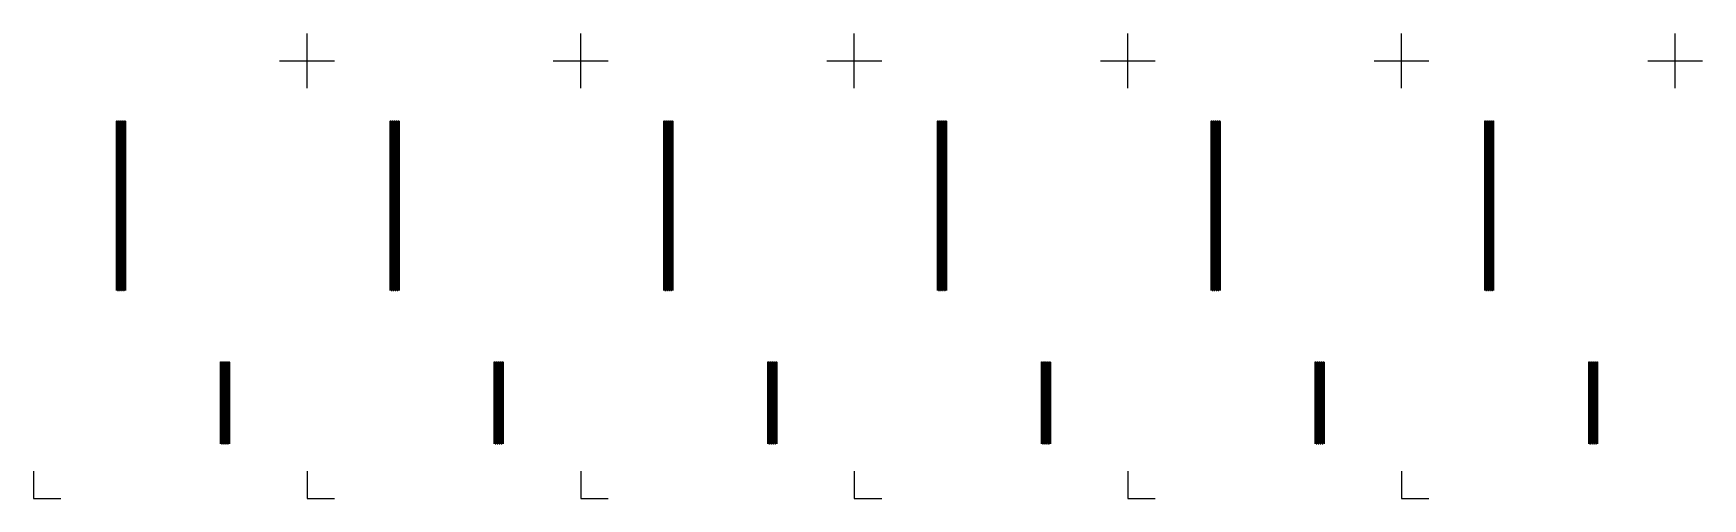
# Model space of a CAD drawing. Header units: inches. Extents: x 0 to 30.5, y 0 to 8.5.
import ezdxf

# ---------------------------------------------------------------- set-up
doc = ezdxf.new("R2010")
doc.units = ezdxf.units.IN
doc.header["$MEASUREMENT"] = 0

msp = doc.modelspace()

# ---------------------------------------------------------------- linework, layer by layer
for p, q in [((5, 7.5), (5, 8.5)), ((10, 7.5), (10, 8.5)), ((15, 7.5), (15, 8.5)), ((20, 7.5), (20, 8.5)), ((25, 7.5), (25, 8.5)), ((30, 7.5), (30, 8.5)), ((4.5, 8), (5.5, 8)), ((9.5, 8), (10.5, 8)), ((14.5, 8), (15.5, 8)), ((19.5, 8), (20.5, 8)), ((24.5, 8), (25.5, 8)), ((29.5, 8), (30.5, 8))]:
    msp.add_line(p, q)
at = {"color": 1, "linetype": 'Continuous'}
for points in [[(1.518, 3.8), (1.518, 6.891, -0.414214), (1.527, 6.9), (1.527, 6.9, -0.414214), (1.536, 6.891), (1.536, 3.809, 0.414214), (1.545, 3.8), (1.545, 3.8, 0.414214), (1.555, 3.809), (1.555, 6.891, -0.414214), (1.564, 6.9), (1.564, 6.9, -0.414214), (1.573, 6.891), (1.573, 3.809, 0.414214), (1.582, 3.8), (1.582, 3.8, 0.414214), (1.591, 3.809), (1.591, 6.891, -0.414214), (1.6, 6.9), (1.6, 6.9, -0.414214), (1.609, 6.891), (1.609, 3.809, 0.414214), (1.618, 3.8), (1.618, 3.8, 0.414214), (1.627, 3.809), (1.627, 6.891, -0.414214), (1.636, 6.9), (1.636, 6.9, -0.414214), (1.645, 6.891), (1.645, 3.809, 0.414214), (1.655, 3.8), (1.655, 3.8, 0.414214), (1.664, 3.809), (1.664, 6.891, -0.414214), (1.673, 6.9), (1.673, 6.9, -0.414214), (1.682, 6.891), (1.682, 3.8)], [(6.518, 3.8), (6.518, 6.891, -0.414214), (6.527, 6.9), (6.527, 6.9, -0.414214), (6.536, 6.891), (6.536, 3.809, 0.414214), (6.545, 3.8), (6.545, 3.8, 0.414214), (6.555, 3.809), (6.555, 6.891, -0.414214), (6.564, 6.9), (6.564, 6.9, -0.414214), (6.573, 6.891), (6.573, 3.809, 0.414214), (6.582, 3.8), (6.582, 3.8, 0.414214), (6.591, 3.809), (6.591, 6.891, -0.414214), (6.6, 6.9), (6.6, 6.9, -0.414214), (6.609, 6.891), (6.609, 3.809, 0.414214), (6.618, 3.8), (6.618, 3.8, 0.414214), (6.627, 3.809), (6.627, 6.891, -0.414214), (6.636, 6.9), (6.636, 6.9, -0.414214), (6.645, 6.891), (6.645, 3.809, 0.414214), (6.655, 3.8), (6.655, 3.8, 0.414214), (6.664, 3.809), (6.664, 6.891, -0.414214), (6.673, 6.9), (6.673, 6.9, -0.414214), (6.682, 6.891), (6.682, 3.8)], [(11.518, 3.8), (11.518, 6.891, -0.414214), (11.527, 6.9), (11.527, 6.9, -0.414214), (11.536, 6.891), (11.536, 3.809, 0.414214), (11.545, 3.8), (11.545, 3.8, 0.414214), (11.555, 3.809), (11.555, 6.891, -0.414214), (11.564, 6.9), (11.564, 6.9, -0.414214), (11.573, 6.891), (11.573, 3.809, 0.414214), (11.582, 3.8), (11.582, 3.8, 0.414214), (11.591, 3.809), (11.591, 6.891, -0.414214), (11.6, 6.9), (11.6, 6.9, -0.414214), (11.609, 6.891), (11.609, 3.809, 0.414214), (11.618, 3.8), (11.618, 3.8, 0.414214), (11.627, 3.809), (11.627, 6.891, -0.414214), (11.636, 6.9), (11.636, 6.9, -0.414214), (11.645, 6.891), (11.645, 3.809, 0.414214), (11.655, 3.8), (11.655, 3.8, 0.414214), (11.664, 3.809), (11.664, 6.891, -0.414214), (11.673, 6.9), (11.673, 6.9, -0.414214), (11.682, 6.891), (11.682, 3.8)], [(16.518, 3.8), (16.518, 6.891, -0.414214), (16.527, 6.9), (16.527, 6.9, -0.414214), (16.536, 6.891), (16.536, 3.809, 0.414214), (16.545, 3.8), (16.545, 3.8, 0.414214), (16.555, 3.809), (16.555, 6.891, -0.414214), (16.564, 6.9), (16.564, 6.9, -0.414214), (16.573, 6.891), (16.573, 3.809, 0.414214), (16.582, 3.8), (16.582, 3.8, 0.414214), (16.591, 3.809), (16.591, 6.891, -0.414214), (16.6, 6.9), (16.6, 6.9, -0.414214), (16.609, 6.891), (16.609, 3.809, 0.414214), (16.618, 3.8), (16.618, 3.8, 0.414214), (16.627, 3.809), (16.627, 6.891, -0.414214), (16.636, 6.9), (16.636, 6.9, -0.414214), (16.645, 6.891), (16.645, 3.809, 0.414214), (16.655, 3.8), (16.655, 3.8, 0.414214), (16.664, 3.809), (16.664, 6.891, -0.414214), (16.673, 6.9), (16.673, 6.9, -0.414214), (16.682, 6.891), (16.682, 3.8)], [(21.518, 3.8), (21.518, 6.891, -0.414214), (21.527, 6.9), (21.527, 6.9, -0.414214), (21.536, 6.891), (21.536, 3.809, 0.414214), (21.545, 3.8), (21.545, 3.8, 0.414214), (21.555, 3.809), (21.555, 6.891, -0.414214), (21.564, 6.9), (21.564, 6.9, -0.414214), (21.573, 6.891), (21.573, 3.809, 0.414214), (21.582, 3.8), (21.582, 3.8, 0.414214), (21.591, 3.809), (21.591, 6.891, -0.414214), (21.6, 6.9), (21.6, 6.9, -0.414214), (21.609, 6.891), (21.609, 3.809, 0.414214), (21.618, 3.8), (21.618, 3.8, 0.414214), (21.627, 3.809), (21.627, 6.891, -0.414214), (21.636, 6.9), (21.636, 6.9, -0.414214), (21.645, 6.891), (21.645, 3.809, 0.414214), (21.655, 3.8), (21.655, 3.8, 0.414214), (21.664, 3.809), (21.664, 6.891, -0.414214), (21.673, 6.9), (21.673, 6.9, -0.414214), (21.682, 6.891), (21.682, 3.8)], [(26.518, 3.8), (26.518, 6.891, -0.414214), (26.527, 6.9), (26.527, 6.9, -0.414214), (26.536, 6.891), (26.536, 3.809, 0.414214), (26.545, 3.8), (26.545, 3.8, 0.414214), (26.555, 3.809), (26.555, 6.891, -0.414214), (26.564, 6.9), (26.564, 6.9, -0.414214), (26.573, 6.891), (26.573, 3.809, 0.414214), (26.582, 3.8), (26.582, 3.8, 0.414214), (26.591, 3.809), (26.591, 6.891, -0.414214), (26.6, 6.9), (26.6, 6.9, -0.414214), (26.609, 6.891), (26.609, 3.809, 0.414214), (26.618, 3.8), (26.618, 3.8, 0.414214), (26.627, 3.809), (26.627, 6.891, -0.414214), (26.636, 6.9), (26.636, 6.9, -0.414214), (26.645, 6.891), (26.645, 3.809, 0.414214), (26.655, 3.8), (26.655, 3.8, 0.414214), (26.664, 3.809), (26.664, 6.891, -0.414214), (26.673, 6.9), (26.673, 6.9, -0.414214), (26.682, 6.891), (26.682, 3.8)], [(3.418, 1), (3.418, 2.491, -0.414214), (3.427, 2.5), (3.427, 2.5, -0.414214), (3.436, 2.491), (3.436, 1.009, 0.414214), (3.445, 1), (3.445, 1, 0.414214), (3.455, 1.009), (3.455, 2.491, -0.414214), (3.464, 2.5), (3.464, 2.5, -0.414214), (3.473, 2.491), (3.473, 1.009, 0.414214), (3.482, 1), (3.482, 1, 0.414214), (3.491, 1.009), (3.491, 2.491, -0.414214), (3.5, 2.5), (3.5, 2.5, -0.414214), (3.509, 2.491), (3.509, 1.009, 0.414214), (3.518, 1), (3.518, 1, 0.414214), (3.527, 1.009), (3.527, 2.491, -0.414214), (3.536, 2.5), (3.536, 2.5, -0.414214), (3.545, 2.491), (3.545, 1.009, 0.414214), (3.555, 1), (3.555, 1, 0.414214), (3.564, 1.009), (3.564, 2.491, -0.414214), (3.573, 2.5), (3.573, 2.5, -0.414214), (3.582, 2.491), (3.582, 1)], [(8.418, 1), (8.418, 2.491, -0.414214), (8.427, 2.5), (8.427, 2.5, -0.414214), (8.436, 2.491), (8.436, 1.009, 0.414214), (8.445, 1), (8.445, 1, 0.414214), (8.455, 1.009), (8.455, 2.491, -0.414214), (8.464, 2.5), (8.464, 2.5, -0.414214), (8.473, 2.491), (8.473, 1.009, 0.414214), (8.482, 1), (8.482, 1, 0.414214), (8.491, 1.009), (8.491, 2.491, -0.414214), (8.5, 2.5), (8.5, 2.5, -0.414214), (8.509, 2.491), (8.509, 1.009, 0.414214), (8.518, 1), (8.518, 1, 0.414214), (8.527, 1.009), (8.527, 2.491, -0.414214), (8.536, 2.5), (8.536, 2.5, -0.414214), (8.545, 2.491), (8.545, 1.009, 0.414214), (8.555, 1), (8.555, 1, 0.414214), (8.564, 1.009), (8.564, 2.491, -0.414214), (8.573, 2.5), (8.573, 2.5, -0.414214), (8.582, 2.491), (8.582, 1)], [(13.418, 1), (13.418, 2.491, -0.414214), (13.427, 2.5), (13.427, 2.5, -0.414214), (13.436, 2.491), (13.436, 1.009, 0.414214), (13.445, 1), (13.445, 1, 0.414214), (13.455, 1.009), (13.455, 2.491, -0.414214), (13.464, 2.5), (13.464, 2.5, -0.414214), (13.473, 2.491), (13.473, 1.009, 0.414214), (13.482, 1), (13.482, 1, 0.414214), (13.491, 1.009), (13.491, 2.491, -0.414214), (13.5, 2.5), (13.5, 2.5, -0.414214), (13.509, 2.491), (13.509, 1.009, 0.414214), (13.518, 1), (13.518, 1, 0.414214), (13.527, 1.009), (13.527, 2.491, -0.414214), (13.536, 2.5), (13.536, 2.5, -0.414214), (13.545, 2.491), (13.545, 1.009, 0.414214), (13.555, 1), (13.555, 1, 0.414214), (13.564, 1.009), (13.564, 2.491, -0.414214), (13.573, 2.5), (13.573, 2.5, -0.414214), (13.582, 2.491), (13.582, 1)], [(18.418, 1), (18.418, 2.491, -0.414214), (18.427, 2.5), (18.427, 2.5, -0.414214), (18.436, 2.491), (18.436, 1.009, 0.414214), (18.445, 1), (18.445, 1, 0.414214), (18.455, 1.009), (18.455, 2.491, -0.414214), (18.464, 2.5), (18.464, 2.5, -0.414214), (18.473, 2.491), (18.473, 1.009, 0.414214), (18.482, 1), (18.482, 1, 0.414214), (18.491, 1.009), (18.491, 2.491, -0.414214), (18.5, 2.5), (18.5, 2.5, -0.414214), (18.509, 2.491), (18.509, 1.009, 0.414214), (18.518, 1), (18.518, 1, 0.414214), (18.527, 1.009), (18.527, 2.491, -0.414214), (18.536, 2.5), (18.536, 2.5, -0.414214), (18.545, 2.491), (18.545, 1.009, 0.414214), (18.555, 1), (18.555, 1, 0.414214), (18.564, 1.009), (18.564, 2.491, -0.414214), (18.573, 2.5), (18.573, 2.5, -0.414214), (18.582, 2.491), (18.582, 1)], [(23.418, 1), (23.418, 2.491, -0.414214), (23.427, 2.5), (23.427, 2.5, -0.414214), (23.436, 2.491), (23.436, 1.009, 0.414214), (23.445, 1), (23.445, 1, 0.414214), (23.455, 1.009), (23.455, 2.491, -0.414214), (23.464, 2.5), (23.464, 2.5, -0.414214), (23.473, 2.491), (23.473, 1.009, 0.414214), (23.482, 1), (23.482, 1, 0.414214), (23.491, 1.009), (23.491, 2.491, -0.414214), (23.5, 2.5), (23.5, 2.5, -0.414214), (23.509, 2.491), (23.509, 1.009, 0.414214), (23.518, 1), (23.518, 1, 0.414214), (23.527, 1.009), (23.527, 2.491, -0.414214), (23.536, 2.5), (23.536, 2.5, -0.414214), (23.545, 2.491), (23.545, 1.009, 0.414214), (23.555, 1), (23.555, 1, 0.414214), (23.564, 1.009), (23.564, 2.491, -0.414214), (23.573, 2.5), (23.573, 2.5, -0.414214), (23.582, 2.491), (23.582, 1)], [(28.418, 1), (28.418, 2.491, -0.414214), (28.427, 2.5), (28.427, 2.5, -0.414214), (28.436, 2.491), (28.436, 1.009, 0.414214), (28.445, 1), (28.445, 1, 0.414214), (28.455, 1.009), (28.455, 2.491, -0.414214), (28.464, 2.5), (28.464, 2.5, -0.414214), (28.473, 2.491), (28.473, 1.009, 0.414214), (28.482, 1), (28.482, 1, 0.414214), (28.491, 1.009), (28.491, 2.491, -0.414214), (28.5, 2.5), (28.5, 2.5, -0.414214), (28.509, 2.491), (28.509, 1.009, 0.414214), (28.518, 1), (28.518, 1, 0.414214), (28.527, 1.009), (28.527, 2.491, -0.414214), (28.536, 2.5), (28.536, 2.5, -0.414214), (28.545, 2.491), (28.545, 1.009, 0.414214), (28.555, 1), (28.555, 1, 0.414214), (28.564, 1.009), (28.564, 2.491, -0.414214), (28.573, 2.5), (28.573, 2.5, -0.414214), (28.582, 2.491), (28.582, 1)]]:
    msp.add_lwpolyline(points, format="xyb", dxfattribs=at)
for points in [[(0, 0.5), (0, 0), (0.5, 0)], [(0, 0.5), (0, 0), (0.5, 0)], [(5, 0.5), (5, 0), (5.5, 0)], [(5, 0.5), (5, 0), (5.5, 0)], [(10, 0.5), (10, 0), (10.5, 0)], [(10, 0.5), (10, 0), (10.5, 0)], [(15, 0.5), (15, 0), (15.5, 0)], [(15, 0.5), (15, 0), (15.5, 0)], [(20, 0.5), (20, 0), (20.5, 0)], [(20, 0.5), (20, 0), (20.5, 0)], [(25, 0.5), (25, 0), (25.5, 0)], [(25, 0.5), (25, 0), (25.5, 0)]]:
    msp.add_lwpolyline(points)

doc.saveas('drawing.dxf')
